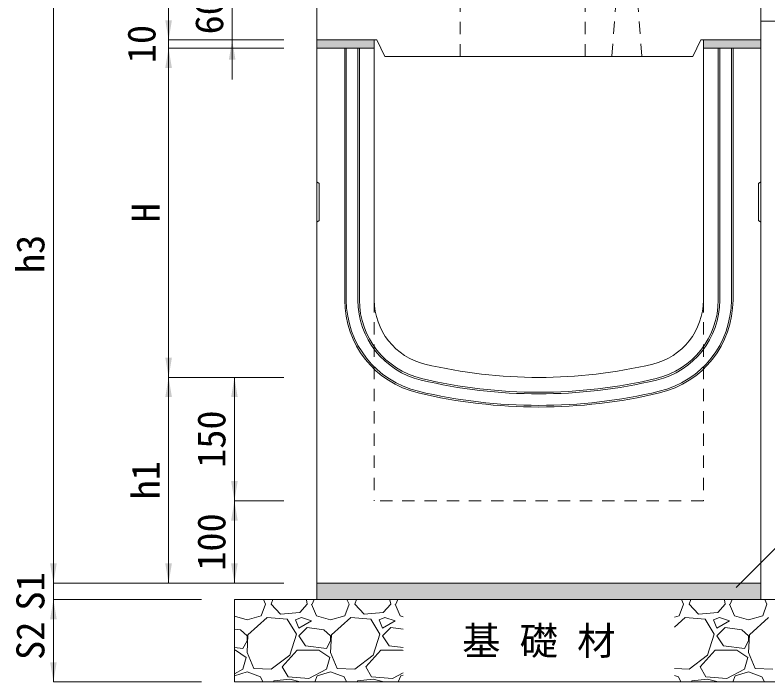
# Model space of a CAD drawing. Units: millimetres at full size, sheet at 1:20. Extents: x 0 to 8400, y 0 to 13400.
# Drawn here: x 5463 to 6378, y 10595 to 11405 of the extents above; entities that cross this region are included whole.
import ezdxf
from ezdxf.enums import TextEntityAlignment as Align

# ---------------------------------------------------------------- set-up
doc = ezdxf.new("R2010")
doc.units = ezdxf.units.MM
doc.header["$LTSCALE"] = 20
doc.linetypes.add('USER1', pattern=[1.35, 0.75, -0.6])
for name, color, linetype, lineweight in [('ハッチング', 7, 'Continuous', 5), ('ハッチング_基礎', 150, 'Continuous', 9), ('基礎', 3, 'Continuous', 20), ('寸法線', 7, 'Continuous', 13), ('引出線', 4, 'Continuous', 9), ('本体', 2, 'Continuous', 20), ('目地', 132, 'Continuous', 5), ('舗装・基礎', 3, 'Continuous', 20)]:
    doc.layers.add(name, color=color, linetype=linetype, lineweight=lineweight)
doc.layers.add('ハッチング_モルタル', color=30, linetype='Continuous')
doc.layers.add('文字', color=7, linetype='Continuous')
doc.styles.add('ＭＳ ゴシック', font='')
doc.styles.get('ＭＳ ゴシック').set_extended_font_data('MS Gothic')

# ---------------------------------------------------------------- blocks, each defined once
blk = doc.blocks.new('filled_arrow')
at = {"color": 0, "linetype": 'Continuous', "lineweight": -2}
blk.add_solid([(7.5, 1.25), (0, 0), (7.5, -1.25)], dxfattribs=at)

msp = doc.modelspace()

# ---------------------------------------------------------------- hatches: boundary and pattern name
at = {"layer": 'ハッチング'}
msp.add_hatch(color=256, dxfattribs=at).paths.add_polyline_path([(6370, 10695.09), (6370, 10715.09), (5830, 10715.09), (5830, 10695.09)])
at = {"layer": 'ハッチング_モルタル'}
for points in [[(5830, 11375.09), (5830, 11365.09), (5900, 11365.09), (5900, 11375.09)], [(6300, 11375.09), (6300, 11365.09), (6370, 11365.09), (6370, 11375.09)]]:
    msp.add_hatch(color=256, dxfattribs=at).paths.add_polyline_path(points)

# ---------------------------------------------------------------- linework, layer by layer
at = {"layer": 'ハッチング_基礎'}
for p, q in [((5762.62, 10675.49), (5767.7, 10689.71)), ((5765.22, 10695.09), (5767.7, 10689.71)), ((5774.82, 10689.71), (5776.83, 10695.09)), ((5785.99, 10677.52), (5774.82, 10689.71)), ((5818.5, 10689.71), (5809.36, 10679.55)), ((5817.49, 10694.79), (5816.31, 10695.09)), ((5818.5, 10689.71), (5817.49, 10694.79)), ((5823.58, 10689.71), (5829.68, 10675.49)), ((5824.6, 10689.71), (5826.9, 10695.09)), ((5864.22, 10675.49), (5869.3, 10689.71)), ((5866.82, 10695.09), (5869.3, 10689.71)), ((5876.42, 10689.71), (5878.43, 10695.09)), ((5887.59, 10677.52), (5876.42, 10689.71)), ((5920.1, 10689.71), (5910.96, 10679.55)), ((5919.09, 10694.79), (5917.91, 10695.09)), ((5920.1, 10689.71), (5919.09, 10694.79)), ((5925.18, 10689.71), (5931.28, 10675.49)), ((5926.2, 10689.71), (5928.5, 10695.09)), ((6270.62, 10675.49), (6275.7, 10689.71)), ((6273.22, 10695.09), (6275.7, 10689.71)), ((6282.82, 10689.71), (6284.83, 10695.09)), ((6293.99, 10677.52), (6282.82, 10689.71)), ((6326.5, 10689.71), (6317.36, 10679.55)), ((6325.49, 10694.79), (6324.31, 10695.09)), ((6326.5, 10689.71), (6325.49, 10694.79)), ((6331.58, 10689.71), (6337.68, 10675.49)), ((6332.6, 10689.71), (6334.9, 10695.09)), ((6372.22, 10675.49), (6377.3, 10689.71)), ((6374.82, 10695.09), (6377.3, 10689.71)), ((5809.36, 10679.55), (5785.99, 10677.52)), ((5910.96, 10679.55), (5887.59, 10677.52)), ((6317.36, 10679.55), (6293.99, 10677.52)), ((5730, 10674.92), (5745.35, 10670.41)), ((5745.35, 10670.41), (5762.62, 10675.49)), ((5769.74, 10673.46), (5746.37, 10652.12)), ((5794.12, 10671.42), (5769.74, 10673.46)), ((5805.3, 10653.14), (5794.12, 10671.42)), ((5811.39, 10673.46), (5804.28, 10670.41)), ((5804.28, 10670.41), (5808.34, 10660.25)), ((5823.58, 10669.39), (5811.39, 10673.46)), ((5829.68, 10675.49), (5846.95, 10670.41)), ((5846.95, 10670.41), (5864.22, 10675.49)), ((5871.34, 10673.46), (5847.97, 10652.12)), ((5895.72, 10671.42), (5871.34, 10673.46)), ((5906.9, 10653.14), (5895.72, 10671.42)), ((5912.99, 10673.46), (5905.88, 10670.41)), ((5905.88, 10670.41), (5909.94, 10660.25)), ((5925.18, 10669.39), (5912.99, 10673.46)), ((5931.28, 10675.49), (5935, 10674.39)), ((6265, 10673.83), (6270.62, 10675.49)), ((6277.74, 10673.46), (6265, 10661.83)), ((6302.12, 10671.42), (6277.74, 10673.46)), ((6313.3, 10653.14), (6302.12, 10671.42)), ((6319.39, 10673.46), (6312.28, 10670.41)), ((6312.28, 10670.41), (6316.34, 10660.25)), ((6331.58, 10669.39), (6319.39, 10673.46)), ((6337.68, 10675.49), (6354.95, 10670.41)), ((6354.95, 10670.41), (6372.22, 10675.49)), ((6379.34, 10673.46), (6355.97, 10652.12)), ((5808.34, 10660.25), (5823.58, 10669.39)), ((5818.5, 10661.26), (5808.34, 10651.1)), ((5838.82, 10658.22), (5818.5, 10661.26)), ((5909.94, 10660.25), (5925.18, 10669.39)), ((5920.1, 10661.26), (5909.94, 10651.1)), ((5935, 10659.03), (5920.1, 10661.26)), ((6316.34, 10660.25), (6331.58, 10669.39)), ((6326.5, 10661.26), (6316.34, 10651.1)), ((6346.82, 10658.22), (6326.5, 10661.26)), ((5737.22, 10658.22), (5730, 10659.3)), ((5745.35, 10651.1), (5737.22, 10658.22)), ((5746.37, 10652.12), (5745.35, 10630.78)), ((5797.17, 10627.74), (5805.3, 10653.14)), ((5846.95, 10651.1), (5838.82, 10658.22)), ((5847.97, 10652.12), (5846.95, 10630.78)), ((5898.77, 10627.74), (5906.9, 10653.14)), ((6305.17, 10627.74), (6313.3, 10653.14)), ((6354.95, 10651.1), (6346.82, 10658.22)), ((6355.97, 10652.12), (6354.95, 10630.78)), ((5740.27, 10635.86), (5745.35, 10645.01)), ((5745.35, 10645.01), (5745.35, 10651.1)), ((5808.34, 10651.1), (5816.47, 10638.91)), ((5841.87, 10635.86), (5846.95, 10645.01)), ((5846.95, 10645.01), (5846.95, 10651.1)), ((5909.94, 10651.1), (5918.07, 10638.91)), ((6316.34, 10651.1), (6324.47, 10638.91)), ((6349.87, 10635.86), (6354.95, 10645.01)), ((6354.95, 10645.01), (6354.95, 10651.1)), ((5730, 10637.1), (5740.27, 10635.86)), ((5730, 10633.83), (5731.13, 10633.83)), ((5731.13, 10633.83), (5744.34, 10624.69)), ((5788.02, 10613.51), (5806.31, 10633.83)), ((5806.31, 10633.83), (5832.73, 10633.83)), ((5816.47, 10638.91), (5841.87, 10635.86)), ((5832.73, 10633.83), (5845.94, 10624.69)), ((5889.62, 10613.51), (5907.91, 10633.83)), ((5907.91, 10633.83), (5934.33, 10633.83)), ((5918.07, 10638.91), (5935, 10636.88)), ((5934.33, 10633.83), (5935, 10633.37)), ((6296.02, 10613.51), (6314.31, 10633.83)), ((6314.31, 10633.83), (6340.73, 10633.83)), ((6324.47, 10638.91), (6349.87, 10635.86)), ((6340.73, 10633.83), (6353.94, 10624.69)), ((5744.34, 10624.69), (5740.27, 10610.46)), ((5745.35, 10630.78), (5753.48, 10611.48)), ((5774.82, 10610.46), (5797.17, 10627.74)), ((5845.94, 10624.69), (5841.87, 10610.46)), ((5846.95, 10630.78), (5855.08, 10611.48)), ((5876.42, 10610.46), (5898.77, 10627.74)), ((6282.82, 10610.46), (6305.17, 10627.74)), ((6353.94, 10624.69), (6349.87, 10610.46)), ((6354.95, 10630.78), (6363.08, 10611.48)), ((5740.27, 10610.46), (5730, 10605.08)), ((5730, 10602.62), (5745.35, 10607.42)), ((5745.35, 10607.42), (5761.61, 10601.32)), ((5753.48, 10611.48), (5774.82, 10610.46)), ((5795.14, 10601.32), (5788.02, 10613.51)), ((5841.87, 10610.46), (5820.54, 10599.29)), ((5830.7, 10602.34), (5846.95, 10607.42)), ((5846.95, 10607.42), (5863.21, 10601.32)), ((5855.08, 10611.48), (5876.42, 10610.46)), ((5896.74, 10601.32), (5889.62, 10613.51)), ((5935, 10606.03), (5922.14, 10599.29)), ((6265, 10611.31), (6282.82, 10610.46)), ((6303.14, 10601.32), (6296.02, 10613.51)), ((6349.87, 10610.46), (6328.54, 10599.29)), ((6338.7, 10602.34), (6354.95, 10607.42)), ((6354.95, 10607.42), (6371.21, 10601.32)), ((6363.08, 10611.48), (6384.42, 10610.46)), ((5761.61, 10601.32), (5764.49, 10595.09)), ((5797.17, 10598.27), (5777.86, 10596.24)), ((5820.54, 10599.29), (5795.14, 10601.32)), ((5809.91, 10595.09), (5797.17, 10598.27)), ((5827.59, 10595.09), (5830.7, 10602.34)), ((5863.21, 10601.32), (5866.09, 10595.09)), ((5898.77, 10598.27), (5879.46, 10596.24)), ((5922.14, 10599.29), (5896.74, 10601.32)), ((5911.51, 10595.09), (5898.77, 10598.27)), ((5929.19, 10595.09), (5932.3, 10602.34)), ((5932.3, 10602.34), (5935, 10603.18)), ((6265, 10603.05), (6269.61, 10601.32)), ((6269.61, 10601.32), (6272.49, 10595.09)), ((6305.17, 10598.27), (6285.86, 10596.24)), ((6328.54, 10599.29), (6303.14, 10601.32)), ((6317.91, 10595.09), (6305.17, 10598.27)), ((6335.59, 10595.09), (6338.7, 10602.34)), ((6371.21, 10601.32), (6374.09, 10595.09)), ((5777.43, 10595.09), (5777.86, 10596.24)), ((5879.03, 10595.09), (5879.46, 10596.24)), ((6285.43, 10595.09), (6285.86, 10596.24))]:
    msp.add_line(p, q, dxfattribs=at)
at = {"layer": '基礎'}
msp.add_line((6370, 11398.08), (6670, 11398.08), dxfattribs=at)
at = {"layer": '寸法線'}
for p, q in [((5510, 11515.09), (5510, 10715.09)), ((5650, 11375.09), (5650, 11515.09)), ((5727.27, 11327.09), (5727.27, 11483.09)), ((5650, 11317.09), (5650, 11423.09)), ((5790, 11375.09), (5650, 11375.09)), ((5790, 11375.09), (5650, 11375.09)), ((5790, 11375.09), (5727.27, 11375.09)), ((5650, 11365.09), (5650, 10965.09)), ((5790, 11365.09), (5650, 11365.09)), ((5790, 11365.09), (5650, 11365.09)), ((5790, 10965.09), (5650, 10965.09)), ((5650, 10965.09), (5650, 10715.09)), ((5790, 10965.09), (5650, 10965.09)), ((5730, 10815.09), (5730, 10965.09)), ((5790, 10965.09), (5730, 10965.09)), ((5730, 10715.09), (5730, 10815.09)), ((5790, 10815.09), (5730, 10815.09)), ((5790, 10815.09), (5730, 10815.09)), ((5510, 10763.09), (5510, 10647.09)), ((5790, 10715.09), (5510, 10715.09)), ((5790, 10715.09), (5510, 10715.09)), ((5790, 10715.09), (5650, 10715.09)), ((5790, 10715.09), (5730, 10715.09)), ((5690, 10695.09), (5510, 10695.09)), ((5510, 10695.09), (5510, 10595.09)), ((5690, 10695.09), (5510, 10695.09)), ((5690, 10595.09), (5510, 10595.09))]:
    msp.add_line(p, q, dxfattribs=at)
at = {"layer": '引出線', "lineweight": 13}
msp.add_lwpolyline([(6339.84, 10709.99), (6428.79, 10798.94), (6807.01, 10798.94)], dxfattribs=at)
at = {"layer": '本体', "linetype": 'USER1', "lineweight": 9}
for p, q in [((6188.81, 11355.44), (6199.32, 11492.03)), ((6225.19, 11355.44), (6214.68, 11492.03)), ((6004.5, 11355.09), (6004.5, 11471.09)), ((6156.5, 11355.09), (6156.5, 11471.09))]:
    msp.add_line(p, q, dxfattribs=at)
at = {"layer": '本体'}
for p, q in [((6370, 11492.09), (6370, 11375.09)), ((5830, 11432.09), (5830, 11375.09)), ((5900, 11375.09), (5830, 11375.09)), ((5830, 11375.09), (5830, 10715.09)), ((5830, 11375.09), (5900, 11375.09)), ((5830, 11375.09), (5903, 11375.09)), ((5900, 11375.09), (5900, 11059.12)), ((5903, 11375.09), (5913, 11355.09)), ((6287, 11355.09), (6297, 11375.09)), ((6297, 11375.09), (6370, 11375.09)), ((6370, 11375.09), (6300, 11375.09)), ((6300, 11375.09), (6300, 11059.12)), ((6300, 11375.09), (6370, 11375.09)), ((6370, 11375.09), (6370, 10715.09)), ((5900, 11365.09), (5830, 11365.09)), ((6370, 11365.09), (6300, 11365.09)), ((5913, 11355.09), (6287, 11355.09)), ((5913, 11355.09), (6287, 11355.09)), ((5833.2, 11200.68), (5830, 11202.68)), ((5833.2, 11200.68), (5833.2, 11155.68)), ((6366.8, 11200.68), (6370, 11202.68)), ((6366.8, 11200.68), (6366.8, 11155.68)), ((5833.2, 11155.68), (5830, 11153.68)), ((6366.8, 11155.68), (6370, 11153.68)), ((6370, 10715.09), (5830, 10715.09))]:
    msp.add_line(p, q, dxfattribs=at)
at = {"layer": '本体', "linetype": 'USER1', "lineweight": 15}
for p, q in [((5900, 11059.12), (5900, 10815.09)), ((6300, 11059.12), (6300, 10815.09)), ((6300, 10815.09), (5900, 10815.09))]:
    msp.add_line(p, q, dxfattribs=at)
at = {"layer": '本体'}
for centre, radius, start, end in [((5980, 11059.12), 80, 180, 256.65764), ((6220, 11059.12), 80, 283.34236, 0), ((6100, 11565.09), 600, 256.65764, 283.34236)]:
    msp.add_arc(centre, radius, start, end, dxfattribs=at)
at = {"layer": '目地'}
for p, q in [((5864, 11365.09), (5864, 11059.12)), ((5866, 11365.09), (5866, 11059.12)), ((5880, 11365.09), (5880, 11059.12)), ((5882, 11365.09), (5882, 11059.12)), ((6318, 11059.12), (6318, 11365.09)), ((6320, 11059.12), (6320, 11365.09)), ((6334, 11059.12), (6334, 11365.09)), ((6336, 11059.12), (6336, 11365.09))]:
    msp.add_line(p, q, dxfattribs=at)
for centre, radius, start, end in [((5980, 11059.12), 116, 180, 256.65764), ((5980, 11059.12), 114, 180, 256.65764), ((5980, 11059.12), 100, 180, 256.65764), ((5980, 11059.12), 98, 180, 256.65764), ((6220, 11059.12), 98, 283.34236, 0), ((6220, 11059.12), 100, 283.34236, 0), ((6220, 11059.12), 114, 283.34236, 0), ((6220, 11059.12), 116, 283.34236, 0), ((6100, 11565.09), 618, 256.65764, 283.34236), ((6100, 11565.09), 620, 256.65764, 283.34236), ((6100, 11565.09), 636, 256.65764, 283.34236), ((6100, 11565.09), 634, 256.65764, 283.34236)]:
    msp.add_arc(centre, radius, start, end, dxfattribs=at)
at = {"layer": '舗装・基礎'}
for p, q in [((6370, 10715.09), (5830, 10715.09)), ((5830, 10715.09), (5830, 10695.09)), ((6370, 10715.09), (6370, 10695.09)), ((6470, 10695.09), (5730, 10695.09)), ((5730, 10695.09), (5730, 10595.09)), ((6470, 10595.09), (5730, 10595.09))]:
    msp.add_line(p, q, dxfattribs=at)

# ---------------------------------------------------------------- block references
at = {"layer": '寸法線', "xscale": 3.2, "yscale": 3.2}
for p, rotation in [((5650, 11375.09), 90), ((5650, 11375.09), 90), ((5727.27, 11375.09), 270), ((5650, 11365.09), 270), ((5650, 11365.09), 270), ((5650, 10965.09), 90), ((5650, 10965.09), 270), ((5730, 10965.09), 270), ((5730, 10815.09), 90), ((5730, 10815.09), 270), ((5510, 10715.09), 90), ((5510, 10715.09), 90), ((5650, 10715.09), 90), ((5730, 10715.09), 90), ((5510, 10695.09), 270), ((5510, 10695.09), 270), ((5510, 10595.09), 90)]:
    msp.add_blockref('filled_arrow', p, dxfattribs=dict(at, rotation=rotation))
at = {"layer": '引出線', "lineweight": 13, "xscale": 0.133, "yscale": 0.133, "rotation": 45}
msp.add_blockref('filled_arrow', (6339.84, 10709.99), dxfattribs=at)

# ---------------------------------------------------------------- texts
at = {"layer": '寸法線', "style": 'ＭＳ ゴシック'}
for s, p in [('60', (5699.27, 11405.09)), ('10', (5617, 11370.09)), ('H', (5622, 11165.09)), ('h3', (5482, 11115.09)), ('150', (5702, 10890.09)), ('h1', (5622, 10840.09)), ('100', (5702, 10765.09)), ('S1', (5482, 10705.09)), ('S2', (5482, 10645.09))]:
    msp.add_text(s, height=34.18, rotation=90, dxfattribs=at).set_placement(p, align=Align.MIDDLE_CENTER)
at = {"layer": '文字', "style": 'ＭＳ ゴシック'}
msp.add_text('基 礎 材', height=34.18, dxfattribs=at).set_placement((6100, 10645.09), align=Align.MIDDLE_CENTER)

doc.saveas('drawing.dxf')
